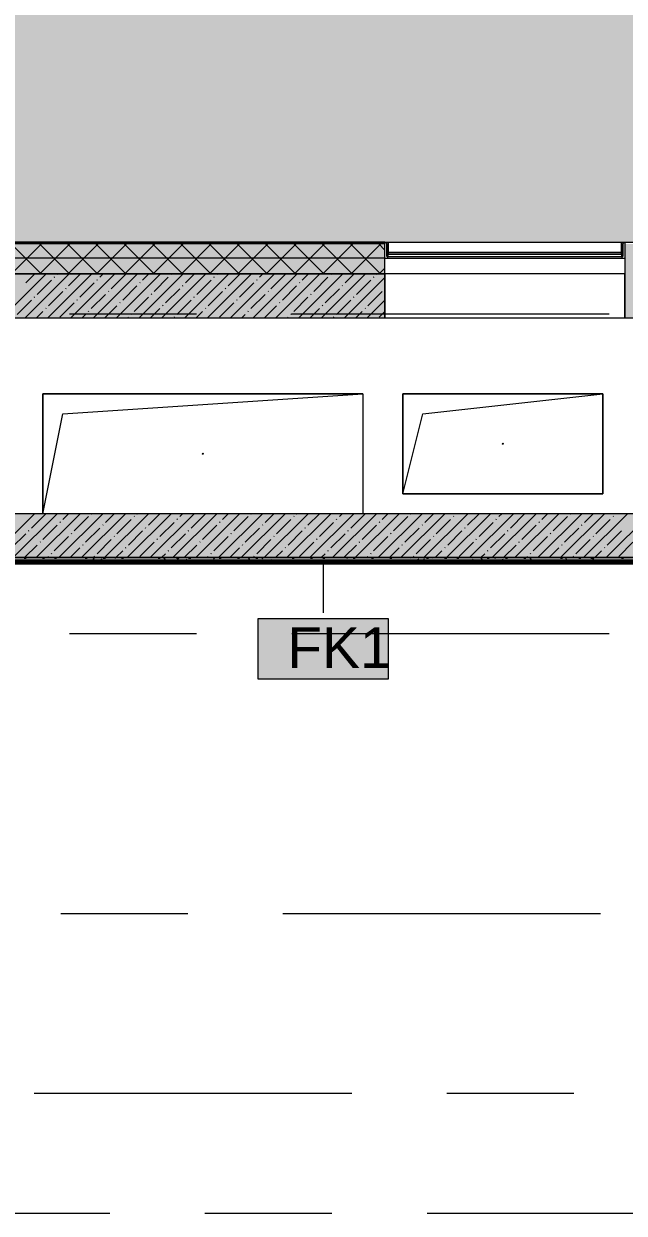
# Model space of a CAD drawing. Header units: millimetres. Extents: x -3817 to 677485, y -22715 to 103890.
# Drawn here: x 574783 to 577785, y 12377 to 18328 of the extents above; entities that cross this region are included whole.
import ezdxf

# ---------------------------------------------------------------- set-up
doc = ezdxf.new("R2010")
doc.units = ezdxf.units.MM
doc.layers.add('PDF _Геометрия', color=7, linetype='Continuous', true_color=0x1d1d1d)
doc.layers.add('PDF _Сплошная заливка', color=7, linetype='Continuous', true_color=0xffffff)
doc.layers.add('PDF _Текст', color=7, linetype='Continuous')
doc.styles.add('PDF GOST-Common', font='arial.ttf')

msp = doc.modelspace()

# ---------------------------------------------------------------- hatches: boundary and pattern name
at = {"layer": 'PDF _Сплошная заливка', "true_color": 0xd4d4d4, "transparency": 33554559}
msp.add_hatch(color=254, dxfattribs=at).paths.add_polyline_path([(551323.7, 16651.8), (551900.1, 16651.8), (551900.1, 17234.9), (590928.1, 17234.9), (590928.1, 25765.2), (586096.2, 25765.2), (586096.2, 29274.9), (549759, 29274.9), (549759, 16651.8), (550593, 16651.8)])
at = {"layer": 'PDF _Сплошная заливка', "transparency": 33554559}
h = msp.add_hatch(color=256, dxfattribs=at)
h.paths.add_polyline_path([(585778.1, 17076.9), (587578.1, 17076.9), (587578.1, 17226.9), (585778.1, 17226.9)], flags=0)
h.paths.add_polyline_path([(584278.1, 17076.9), (584278.1, 17226.9), (582195.1, 17226.9), (582195.1, 17076.9), (584206.9, 17076.9)], flags=0)
h.paths.add_polyline_path([(585178.1, 17076.9), (585408.1, 17076.9), (585408.1, 17226.9), (585178.1, 17226.9)], flags=0)
h.paths.add_polyline_path([(588858.1, 17076.9), (588858.1, 17226.9), (588478.1, 17226.9), (588478.1, 17076.9), (588591.4, 17076.9)], flags=0)
h.paths.add_polyline_path([(591155.8, 17076.9), (591155.8, 17226.9), (588878.1, 17226.9), (588878.1, 17076.9), (590783.6, 17076.9)], flags=0)
h.paths.add_polyline_path([(581284, 17076.9), (581395.1, 17076.9), (581395.1, 17226.9), (577788.4, 17226.9), (577788.4, 17076.9), (579822.5, 17076.9)], flags=0)
h.paths.add_polyline_path([(576588.4, 17076.9), (576588.4, 17226.9), (571968.1, 17226.9), (571968.1, 17076.9), (574678.1, 17076.9)], flags=0)
h.paths.add_polyline_path([(571053.6, 17076.9), (571168.1, 17076.9), (571168.1, 17226.9), (565028.1, 17226.9), (565028.1, 17076.9), (569592.2, 17076.9)], flags=0)
h.paths.add_polyline_path([(557900.3, 17076.9), (558928.1, 17076.9), (558928.1, 17226.9), (552208.1, 17226.9), (552208.1, 17169.9), (552058.1, 17169.9), (552058.1, 17076.9), (556828.1, 17076.9)], flags=0)
h.paths.add_polyline_path([(560092.6, 17076.9), (560428.1, 17076.9), (560428.1, 17226.9), (559828.1, 17226.9), (559828.1, 17076.9)], flags=0)
h.paths.add_polyline_path([(561328.1, 17076.9), (561928.1, 17076.9), (561928.1, 17226.9), (561328.1, 17226.9)], flags=0)
h = msp.add_hatch(color=256, dxfattribs=at)
h.paths.add_polyline_path([(567838.1, 16856.9), (570278.4, 16856.9), (570278.4, 17076.9), (566598.1, 17076.9), (566598.1, 16856.9), (567399.9, 16856.9)], flags=0)
h.paths.add_polyline_path([(584278.1, 16856.9), (584278.1, 17076.9), (582778.1, 17076.9), (582778.1, 16856.9), (584206.9, 16856.9)], flags=0)
h.paths.add_polyline_path([(571168.1, 16856.9), (571168.1, 17076.9), (570878.4, 17076.9), (570878.4, 16856.9), (571053.6, 16856.9)], flags=0)
h.paths.add_polyline_path([(572378.1, 16856.9), (574078.1, 16856.9), (574078.1, 17076.9), (571968.1, 17076.9), (571968.1, 16856.9), (572158.1, 16856.9)], flags=0)
h.paths.add_polyline_path([(581395.1, 16856.9), (581395.1, 17076.9), (578578.1, 17076.9), (578578.1, 16856.9), (581284, 16856.9)], flags=0)
h.paths.add_polyline_path([(577978.1, 16856.9), (577978.1, 17076.9), (577788.4, 17076.9), (577788.4, 16856.9)], flags=0)
h.paths.add_polyline_path([(576588.4, 16856.9), (576588.4, 17076.9), (574678.1, 17076.9), (574678.1, 16856.9)], flags=0)
for points in [[(583178.1, 15656.9), (583178.1, 15876.9), (572378.1, 15876.9), (572378.1, 15656.9), (579822.5, 15656.9)], [(583949.3, 15636.9), (583949.3, 15656.9), (572398.1, 15656.9), (572399.1, 15636.9), (579822.5, 15636.9)]]:
    msp.add_hatch(color=256, dxfattribs=at).paths.add_polyline_path(points)

# ---------------------------------------------------------------- linework, layer by layer
at = {"layer": 'PDF _Геометрия', "color": 8, "lineweight": 9, "true_color": 0x808080}
msp.add_lwpolyline([(590928.1, 17234.9), (590928.1, 25765.2), (586096.2, 25765.2), (586096.2, 29274.9), (549759, 29274.9), (549759, 16651.8), (551900.1, 16651.8), (551900.1, 17234.9)], close=True, dxfattribs=at)
at = {"layer": 'PDF _Геометрия', "color": 9, "lineweight": 9, "true_color": 0xc0c0c0}
msp.add_lwpolyline([(571968.1, 17076.9), (576588.4, 17076.9), (576588.4, 17234.9), (571968.1, 17234.9)], close=True, dxfattribs=at)
at = {"layer": 'PDF _Геометрия', "color": 7, "lineweight": 9}
for points in [[(576588.4, 17229.9), (571968.1, 17229.9)], [(576588.4, 17226.9), (571968.1, 17226.9)], [(576598.4, 17164.9), (576598.4, 17225.9)], [(577778.4, 17225.9), (577778.4, 17164.9)], [(576588.4, 17155.9), (571968.1, 17155.9)], [(577778.3, 17164.2), (577778.1, 17163.6), (577777.7, 17163), (577777.2, 17162.5), (577776.7, 17162.2), (577776, 17161.9), (577775.4, 17161.9), (577771.4, 17161.9), (576605.4, 17161.9), (576601.4, 17161.9), (576600.7, 17161.9), (576600.1, 17162.2), (576599.5, 17162.5), (576599, 17163), (576598.7, 17163.6), (576598.4, 17164.2)], [(577771.4, 17183.3), (576605.4, 17183.3)], [(576605.4, 17174.8), (577771.4, 17174.8)], [(576605.4, 17174.8), (577771.4, 17174.8)], [(576588.4, 17076.9), (571968.1, 17076.9)], [(576478.1, 16476.9), (576478.1, 15876.9), (574878.1, 15876.9), (574878.1, 16476.9), (576478.1, 16476.9), (574878.1, 16476.9), (574878.1, 15876.9), (574978.1, 16376.9), (576478.1, 16476.9), (576478.1, 15876.9)], [(576678.1, 15976.9), (576778.1, 16376.9), (577678.1, 16476.9)], [(572378.1, 15656.9), (572398.1, 15656.9), (583178.1, 15656.9), (572398.1, 15656.9)], [(572399.1, 15636.9), (583949.3, 15636.9)], [(576280.3, 15636.4), (576280.3, 15380.5)]]:
    msp.add_lwpolyline(points, dxfattribs=at)
at = {"layer": 'PDF _Геометрия', "lineweight": 9}
for points in [[(574869, 17076.9), (574719, 17226.9)], [(574722, 17076.9), (574872, 17226.9)], [(575010.5, 17076.9), (574860.5, 17226.9)], [(574863.4, 17076.9), (575013.4, 17226.9)], [(575151.9, 17076.9), (575001.9, 17226.9)], [(575004.9, 17076.9), (575154.9, 17226.9)], [(575293.3, 17076.9), (575143.3, 17226.9)], [(575146.3, 17076.9), (575296.3, 17226.9)], [(575434.7, 17076.9), (575284.7, 17226.9)], [(575287.7, 17076.9), (575437.7, 17226.9)], [(575576.1, 17076.9), (575426.1, 17226.9)], [(575429.1, 17076.9), (575579.1, 17226.9)], [(575717.6, 17076.9), (575567.6, 17226.9)], [(575570.6, 17076.9), (575720.6, 17226.9)], [(575859, 17076.9), (575709, 17226.9)], [(575712, 17076.9), (575862, 17226.9)], [(576000.4, 17076.9), (575850.4, 17226.9)], [(575853.4, 17076.9), (576003.4, 17226.9)], [(576141.8, 17076.9), (575991.8, 17226.9)], [(575994.8, 17076.9), (576144.8, 17226.9)], [(576283.3, 17076.9), (576133.3, 17226.9)], [(576136.2, 17076.9), (576286.2, 17226.9)], [(576424.7, 17076.9), (576274.7, 17226.9)], [(576277.7, 17076.9), (576427.7, 17226.9)], [(576566.1, 17076.9), (576416.1, 17226.9)], [(576419.1, 17076.9), (576569.1, 17226.9)], [(576588.4, 17196), (576557.5, 17226.9)], [(576560.5, 17076.9), (576588.4, 17104.7)], [(574295.4, 16476.9), (574678.1, 16859.6), (574895.4, 17076.9)], [(574789.4, 16856.9), (575009.4, 17076.9)], [(574792.6, 17031.2), (574838.3, 17076.9)], [(574849.7, 16974.1), (574920.9, 17045.4)], [(574903.5, 16856.9), (575123.5, 17076.9)], [(574935.2, 17059.7), (574937.6, 17062)], [(574949.5, 17073.9), (574952.4, 17076.9)], [(575006.5, 17016.9), (575066.4, 17076.9)], [(575017.5, 16856.9), (575237.5, 17076.9)], [(575063.5, 16959.9), (575134.8, 17031.2)], [(575131.6, 16856.9), (575351.6, 17076.9)], [(575149, 17045.4), (575151.4, 17047.8)], [(575163.3, 17059.7), (575180.5, 17076.9)], [(575220.3, 17002.6), (575291.6, 17073.9)], [(575245.6, 16856.9), (575465.6, 17076.9)], [(575359.7, 16856.9), (575579.7, 17076.9)], [(575362.9, 17031.2), (575365.3, 17033.5)], [(575377.1, 17045.4), (575408.6, 17076.9)], [(575434.2, 16988.4), (575505.4, 17059.7)], [(575473.7, 16856.9), (575693.7, 17076.9)], [(575519.7, 17073.9), (575522.1, 17076.3)], [(575587.8, 16856.9), (575807.8, 17076.9)], [(575591, 17031.2), (575636.7, 17076.9)], [(575648, 16974.1), (575719.3, 17045.4)], [(575701.8, 16856.9), (575921.8, 17076.9)], [(575733.5, 17059.7), (575735.9, 17062)], [(575747.8, 17073.9), (575750.7, 17076.9)], [(575804.8, 17016.9), (575864.8, 17076.9)], [(575815.9, 16856.9), (576035.9, 17076.9)], [(575861.8, 16959.9), (575933.1, 17031.2)], [(575929.9, 16856.9), (576149.9, 17076.9)], [(575947.4, 17045.4), (575949.8, 17047.8)], [(575961.6, 17059.7), (575978.8, 17076.9)], [(576018.7, 17002.6), (576089.9, 17073.9)], [(576044, 16856.9), (576264, 17076.9)], [(576158, 16856.9), (576378, 17076.9)], [(576161.2, 17031.2), (576163.6, 17033.5)], [(576175.5, 17045.4), (576206.9, 17076.9)], [(576232.5, 16988.4), (576303.8, 17059.7)], [(576272.1, 16856.9), (576492.1, 17076.9)], [(576318, 17073.9), (576320.4, 17076.3)], [(576386.1, 16856.9), (576588.4, 17059.1)], [(576389.3, 17031.2), (576435, 17076.9)], [(576446.3, 16974.1), (576517.6, 17045.4)], [(576531.9, 17059.7), (576534.3, 17062)], [(576546.1, 17073.9), (576549.1, 17076.9)], [(574835.4, 16959.9), (574837.8, 16962.2)], [(574906.7, 16917.1), (574978, 16988.4)], [(574992.2, 17002.6), (574994.6, 17005)], [(575120.5, 16902.8), (575191.8, 16974.1)], [(575206.1, 16988.4), (575208.4, 16990.8)], [(575277.3, 16945.6), (575348.6, 17016.9)], [(575419.9, 16974.1), (575422.3, 16976.5)], [(575491.2, 16931.4), (575562.5, 17002.6)], [(575576.7, 17016.9), (575579.1, 17019.3)], [(575633.7, 16959.9), (575636.1, 16962.2)], [(575705, 16917.1), (575776.3, 16988.4)], [(575790.6, 17002.6), (575792.9, 17005)], [(575918.9, 16902.8), (575990.2, 16974.1)], [(576004.4, 16988.4), (576006.8, 16990.8)], [(576075.7, 16945.6), (576147, 17016.9)], [(576218.3, 16974.1), (576220.6, 16976.5)], [(576289.5, 16931.4), (576360.8, 17002.6)], [(576375.1, 17016.9), (576377.4, 17019.3)], [(576432.1, 16959.9), (576434.5, 16962.2)], [(576503.4, 16917.1), (576574.7, 16988.4)], [(574749.9, 16874.3), (574821.1, 16945.6)], [(574892.4, 16902.8), (574894.8, 16905.2)], [(574963.7, 16860.1), (575035, 16931.4)], [(575049.2, 16945.6), (575051.6, 16948)], [(575188.6, 16856.9), (575248.8, 16917.1)], [(575263.1, 16931.4), (575265.5, 16933.7)], [(575334.4, 16888.6), (575405.7, 16959.9)], [(575416.7, 16856.9), (575462.7, 16902.8)], [(575476.9, 16917.1), (575479.3, 16919.5)], [(575548.2, 16874.3), (575619.5, 16945.6)], [(575690.8, 16902.8), (575693.1, 16905.2)], [(575762.1, 16860.1), (575833.3, 16931.4)], [(575847.6, 16945.6), (575850, 16948)], [(575986.9, 16856.9), (576047.2, 16917.1)], [(576061.4, 16931.4), (576063.8, 16933.7)], [(576132.7, 16888.6), (576204, 16959.9)], [(576215, 16856.9), (576261, 16902.8)], [(576275.3, 16917.1), (576277.6, 16919.5)], [(576346.6, 16874.3), (576417.8, 16945.6)], [(576489.1, 16902.8), (576491.5, 16905.2)], [(576500.2, 16856.9), (576588.4, 16945.1)], [(574846.4, 16856.9), (574878.2, 16888.6)], [(575074.5, 16856.9), (575092, 16874.3)], [(575106.3, 16888.6), (575108.6, 16891)], [(575302.6, 16856.9), (575305.9, 16860.1)], [(575320.1, 16874.3), (575322.5, 16876.7)], [(575534, 16860.1), (575536.3, 16862.4)], [(575644.8, 16856.9), (575676.5, 16888.6)], [(575872.9, 16856.9), (575890.4, 16874.3)], [(575904.6, 16888.6), (575907, 16891)], [(576101, 16856.9), (576104.2, 16860.1)], [(576118.5, 16874.3), (576120.8, 16876.7)], [(576332.3, 16860.1), (576334.7, 16862.4)], [(576443.1, 16856.9), (576474.9, 16888.6)], [(576560.4, 16860.1), (576588.4, 16888.1)], [(574615.9, 15656.9), (574835.9, 15876.9)], [(574729.9, 15656.9), (574949.9, 15876.9)], [(574821.1, 15805.1), (574892.4, 15876.4)], [(574844, 15656.9), (575064, 15876.9)], [(574958, 15656.9), (575178, 15876.9)], [(574963.7, 15833.6), (574966.1, 15836)], [(574978, 15847.9), (575006.9, 15876.9)], [(575035, 15790.9), (575106.3, 15862.1)], [(575072.1, 15656.9), (575292.1, 15876.9)], [(575120.5, 15876.4), (575121, 15876.9)], [(575186.1, 15656.9), (575406.1, 15876.9)], [(575191.8, 15833.6), (575235, 15876.9)], [(575248.8, 15776.6), (575320.1, 15847.9)], [(575300.2, 15656.9), (575520.2, 15876.9)], [(575334.4, 15862.1), (575336.7, 15864.5)], [(575348.6, 15876.4), (575349.1, 15876.9)], [(575405.7, 15819.4), (575463.1, 15876.9)], [(575414.2, 15656.9), (575634.2, 15876.9)], [(575462.7, 15762.4), (575534, 15833.6)], [(575528.3, 15656.9), (575748.3, 15876.9)], [(575548.2, 15847.9), (575550.6, 15850.3)], [(575562.5, 15862.1), (575577.2, 15876.9)], [(575619.5, 15805.1), (575690.8, 15876.4)], [(575642.3, 15656.9), (575862.3, 15876.9)], [(575756.3, 15656.9), (575976.4, 15876.9)], [(575762.1, 15833.6), (575764.4, 15836)], [(575776.3, 15847.9), (575805.3, 15876.9)], [(575833.3, 15790.9), (575904.6, 15862.1)], [(575870.4, 15656.9), (576090.4, 15876.9)], [(575918.9, 15876.4), (575919.3, 15876.9)], [(575984.4, 15656.9), (576204.4, 15876.9)], [(575990.2, 15833.6), (576033.4, 15876.9)], [(576047.2, 15776.6), (576118.5, 15847.9)], [(576098.5, 15656.9), (576318.5, 15876.9)], [(576132.7, 15862.1), (576135.1, 15864.5)], [(576147, 15876.4), (576147.4, 15876.9)], [(576204, 15819.4), (576261.5, 15876.9)], [(576212.5, 15656.9), (576432.5, 15876.9)], [(576261, 15762.4), (576332.3, 15833.6)], [(576326.6, 15656.9), (576546.6, 15876.9)], [(576346.6, 15847.9), (576348.9, 15850.3)], [(576360.8, 15862.1), (576375.5, 15876.9)], [(576417.8, 15805.1), (576489.1, 15876.4)], [(576440.6, 15656.9), (576660.6, 15876.9)], [(576554.7, 15656.9), (576774.7, 15876.9)], [(576560.4, 15833.6), (576562.8, 15836)], [(576574.7, 15847.9), (576603.6, 15876.9)], [(576631.7, 15790.9), (576703, 15862.1)], [(576668.7, 15656.9), (576888.7, 15876.9)], [(576717.2, 15876.4), (576717.7, 15876.9)], [(576782.8, 15656.9), (577002.8, 15876.9)], [(576788.5, 15833.6), (576831.7, 15876.9)], [(576845.5, 15776.6), (576916.8, 15847.9)], [(576896.8, 15656.9), (577116.8, 15876.9)], [(576931.1, 15862.1), (576933.4, 15864.5)], [(576945.3, 15876.4), (576945.8, 15876.9)], [(577002.3, 15819.4), (577059.8, 15876.9)], [(577010.9, 15656.9), (577230.9, 15876.9)], [(577059.4, 15762.4), (577130.6, 15833.6)], [(577124.9, 15656.9), (577344.9, 15876.9)], [(577144.9, 15847.9), (577147.3, 15850.3)], [(577159.2, 15862.1), (577173.9, 15876.9)], [(577216.2, 15805.1), (577287.5, 15876.4)], [(577239, 15656.9), (577459, 15876.9)], [(577353, 15656.9), (577573, 15876.9)], [(577358.7, 15833.6), (577361.1, 15836)], [(577373, 15847.9), (577402, 15876.9)], [(577430, 15790.9), (577501.3, 15862.1)], [(577467.1, 15656.9), (577687.1, 15876.9)], [(577515.6, 15876.4), (577516, 15876.9)], [(577581.1, 15656.9), (577801.1, 15876.9)], [(577586.8, 15833.6), (577630.1, 15876.9)], [(577643.9, 15776.6), (577715.1, 15847.9)], [(577695.2, 15656.9), (577915.2, 15876.9)], [(577729.4, 15862.1), (577731.8, 15864.5)], [(577743.7, 15876.4), (577744.1, 15876.9)], [(574721.4, 15705.3), (574792.6, 15776.6)], [(574806.9, 15790.9), (574809.3, 15793.2)], [(574878.2, 15748.1), (574949.5, 15819.4)], [(575020.7, 15776.6), (575023.1, 15779)], [(575092, 15733.8), (575163.3, 15805.1)], [(575177.6, 15819.4), (575179.9, 15821.7)], [(575305.9, 15719.6), (575377.1, 15790.9)], [(575391.4, 15805.1), (575393.8, 15807.5)], [(575519.7, 15705.3), (575591, 15776.6)], [(575605.2, 15790.9), (575607.6, 15793.2)], [(575676.5, 15748.1), (575747.8, 15819.4)], [(575819.1, 15776.6), (575821.4, 15779)], [(575890.4, 15733.8), (575961.6, 15805.1)], [(575975.9, 15819.4), (575978.3, 15821.7)], [(576104.2, 15719.6), (576175.5, 15790.9)], [(576189.7, 15805.1), (576192.1, 15807.5)], [(576318, 15705.3), (576389.3, 15776.6)], [(576403.6, 15790.9), (576406, 15793.2)], [(576474.9, 15748.1), (576546.1, 15819.4)], [(576617.4, 15776.6), (576619.8, 15779)], [(576688.7, 15733.8), (576760, 15805.1)], [(576774.2, 15819.4), (576776.6, 15821.7)], [(576902.5, 15719.6), (576973.8, 15790.9)], [(576988.1, 15805.1), (576990.5, 15807.5)], [(577116.4, 15705.3), (577187.7, 15776.6)], [(577201.9, 15790.9), (577204.3, 15793.2)], [(577273.2, 15748.1), (577344.5, 15819.4)], [(577415.8, 15776.6), (577418.1, 15779)], [(577487, 15733.8), (577558.3, 15805.1)], [(577572.6, 15819.4), (577575, 15821.7)], [(577700.9, 15719.6), (577772.2, 15790.9)], [(574786.9, 15656.9), (574849.7, 15719.6)], [(574863.9, 15733.8), (574866.3, 15736.2)], [(574935.2, 15691.1), (575006.5, 15762.4)], [(575077.8, 15719.6), (575080.1, 15722)], [(575149, 15676.8), (575220.3, 15748.1)], [(575234.6, 15762.4), (575236.9, 15764.7)], [(575362.9, 15662.6), (575434.2, 15733.8)], [(575448.4, 15748.1), (575450.8, 15750.5)], [(575585.3, 15656.9), (575648, 15719.6)], [(575662.3, 15733.8), (575664.6, 15736.2)], [(575733.5, 15691.1), (575804.8, 15762.4)], [(575876.1, 15719.6), (575878.5, 15722)], [(575947.4, 15676.8), (576018.7, 15748.1)], [(576032.9, 15762.4), (576035.3, 15764.7)], [(576161.2, 15662.6), (576232.5, 15733.8)], [(576246.8, 15748.1), (576249.1, 15750.5)], [(576383.6, 15656.9), (576446.3, 15719.6)], [(576460.6, 15733.8), (576463, 15736.2)], [(576531.9, 15691.1), (576603.2, 15762.4)], [(576674.4, 15719.6), (576676.8, 15722)], [(576745.7, 15676.8), (576817, 15748.1)], [(576831.3, 15762.4), (576833.6, 15764.7)], [(576959.6, 15662.6), (577030.9, 15733.8)], [(577045.1, 15748.1), (577047.5, 15750.5)], [(577182, 15656.9), (577244.7, 15719.6)], [(577258.9, 15733.8), (577261.3, 15736.2)], [(577330.2, 15691.1), (577401.5, 15762.4)], [(577472.8, 15719.6), (577475.2, 15722)], [(577544.1, 15676.8), (577615.4, 15748.1)], [(577629.6, 15762.4), (577632, 15764.7)], [(577757.9, 15662.6), (577829.2, 15733.8)], [(574901, 15656.9), (574906.7, 15662.6)], [(574920.9, 15676.8), (574923.3, 15679.2)], [(575015, 15656.9), (575063.5, 15705.3)], [(575134.8, 15662.6), (575137.2, 15664.9)], [(575243.1, 15656.9), (575277.3, 15691.1)], [(575291.6, 15705.3), (575294, 15707.7)], [(575471.2, 15656.9), (575491.2, 15676.8)], [(575505.4, 15691.1), (575507.8, 15693.4)], [(575699.3, 15656.9), (575705, 15662.6)], [(575719.3, 15676.8), (575721.7, 15679.2)], [(575813.4, 15656.9), (575861.8, 15705.3)], [(575933.1, 15662.6), (575935.5, 15664.9)], [(576041.5, 15656.9), (576075.7, 15691.1)], [(576089.9, 15705.3), (576092.3, 15707.7)], [(576269.6, 15656.9), (576289.5, 15676.8)], [(576303.8, 15691.1), (576306.2, 15693.4)], [(576497.7, 15656.9), (576503.4, 15662.6)], [(576517.6, 15676.8), (576520, 15679.2)], [(576611.7, 15656.9), (576660.2, 15705.3)], [(576731.5, 15662.6), (576733.8, 15664.9)], [(576839.8, 15656.9), (576874, 15691.1)], [(576888.3, 15705.3), (576890.7, 15707.7)], [(577067.9, 15656.9), (577087.9, 15676.8)], [(577102.1, 15691.1), (577104.5, 15693.4)], [(577296, 15656.9), (577301.7, 15662.6)], [(577316, 15676.8), (577318.3, 15679.2)], [(577410.1, 15656.9), (577458.5, 15705.3)], [(577529.8, 15662.6), (577532.2, 15664.9)], [(577638.2, 15656.9), (577672.4, 15691.1)], [(577686.6, 15705.3), (577689, 15707.7)]]:
    msp.add_lwpolyline(points, dxfattribs=at)
at = {"layer": 'PDF _Геометрия', "color": 7, "lineweight": 20}
for points in [[(576528.4, 17234.9), (576589.4, 17234.9), (576595.7, 17232.2), (576598.4, 17225.9), (576598.4, 17164.9), (576599.3, 17162.7), (576601.4, 17161.9), (576605.4, 17161.9), (576605.4, 17234.9), (576605.4, 17224.3)], [(577771.4, 17224.3), (577771.4, 17234.9), (577771.4, 17161.9), (577775.4, 17161.9), (577777.5, 17162.7), (577778.4, 17164.9), (577778.4, 17225.9), (577781, 17232.2), (577787.4, 17234.9), (577848.4, 17234.9)]]:
    msp.add_lwpolyline(points, dxfattribs=at)
at = {"layer": 'PDF _Геометрия', "color": 9, "lineweight": 9, "true_color": 0xc0c0c0}
for points in [[(577788.4, 17234.9), (577788.4, 17076.9), (576588.4, 17076.9), (576588.4, 17234.9)], [(574678.1, 16856.9), (576588.4, 16856.9), (576588.4, 17076.9), (576588.4, 16856.9), (577788.4, 16856.9), (577788.4, 17076.9), (577788.4, 16856.9), (577978.1, 16856.9)], [(582778.1, 16856.9), (582958.1, 16856.9), (582958.1, 15876.9), (572378.1, 15876.9), (572378.1, 16856.9), (574078.1, 16856.9)]]:
    msp.add_lwpolyline(points, dxfattribs=at)
at = {"layer": 'PDF _Геометрия', "color": 7, "lineweight": 9}
for points in [[(576605.4, 17183.3), (576605.4, 17234.9), (576605.4, 17231.4), (576605.4, 17174.8)], [(576605.4, 17183.3), (576605.4, 17234.9), (576605.4, 17231.4), (576605.4, 17174.8)], [(576605.4, 17183.3), (576605.4, 17234.9), (576605.4, 17231.4), (576605.4, 17174.8)], [(577771.4, 17183.3), (577771.4, 17174.8), (577771.4, 17231.4), (577771.4, 17234.9)], [(577771.4, 17183.3), (577771.4, 17174.8), (577771.4, 17231.4), (577771.4, 17234.9)], [(577771.4, 17183.3), (577771.4, 17174.8), (577771.4, 17231.4), (577771.4, 17234.9)], [(577771.4, 17174.8), (576605.4, 17174.8)], [(577771.4, 17174.8), (576605.4, 17174.8)], [(576478.1, 16476.9), (576478.1, 15876.9), (574878.1, 15876.9), (574878.1, 16476.9)], [(577678.1, 16476.9), (577678.1, 15976.9), (576678.1, 15976.9), (576678.1, 16476.9)], [(577678.1, 16476.9), (577678.1, 15976.9), (576678.1, 15976.9), (576678.1, 16476.9), (577678.1, 16476.9), (576678.1, 16476.9), (576678.1, 15976.9), (577678.1, 15976.9)], [(576606.8, 15350.4), (575953.7, 15350.4), (575953.7, 15050.4), (576606.8, 15050.4)]]:
    msp.add_lwpolyline(points, close=True, dxfattribs=at)
at = {"layer": 'PDF _Геометрия', "color": 116, "lineweight": 13, "true_color": 0x008040}
msp.add_lwpolyline([(576588.4, 17155.9), (577788.4, 17155.9)], dxfattribs=at)
at = {"layer": 'PDF _Геометрия', "color": 253, "lineweight": 9, "true_color": 0xaaaaaa}
for points in [[(575011.5, 16876.9), (575646.5, 16876.9)], [(576122.8, 16876.9), (577710.3, 16876.9)], [(575011.5, 15276.9), (575646.5, 15276.9)], [(576122.8, 15276.9), (577710.3, 15276.9)], [(574967.6, 13876.9), (575602.6, 13876.9)], [(576078.9, 13876.9), (577666.4, 13876.9)], [(574835.3, 12976.9), (576422.8, 12976.9)], [(576899, 12976.9), (577534, 12976.9)], [(573625.1, 12376.9), (575212.6, 12376.9)], [(575688.9, 12376.9), (576323.9, 12376.9)], [(576800.1, 12376.9), (578387.6, 12376.9)]]:
    msp.add_lwpolyline(points, dxfattribs=at)
at = {"layer": 'PDF _Геометрия', "color": 231, "lineweight": 70, "true_color": 0xff80c0}
msp.add_lwpolyline([(572398.1, 12776.9), (572398.1, 12756.9), (569078.1, 12756.9), (569078.1, 12755.9), (572398.1, 12755.9), (572399.1, 12755.9), (572399.1, 15635.9), (583949.3, 15635.9), (583950.3, 15635.9), (583950.3, 16835.9), (584278.1, 16835.9), (584278.1, 16836.9)], dxfattribs=at)
at = {"layer": 'PDF _Геометрия', "color": 253, "lineweight": 9, "true_color": 0x9b9b9b}
for points in [[(574784.3, 15653.8), (574794.3, 15653.8)], [(574875.7, 15653.8), (574885.8, 15653.8)], [(574936.7, 15653.8), (574946.7, 15653.8)], [(575089.1, 15653.8), (575099.1, 15653.8)], [(575132.6, 15654.1), (575127.5, 15645.4)], [(575134.9, 15653.5), (575133, 15656.9)], [(575169.3, 15656.9), (575169.2, 15656.6)], [(575180.5, 15653.8), (575190.6, 15653.8)], [(575239.7, 15656.9), (575237.2, 15652.5)], [(575272, 15653.8), (575282, 15653.8)], [(575454.8, 15653.8), (575464.9, 15653.8)], [(575486.1, 15656.9), (575482.9, 15651.4)], [(575490.3, 15647.5), (575485.3, 15656.3)], [(575546.3, 15653.8), (575556.3, 15653.8)], [(575556, 15656), (575551, 15647.3)], [(575558.4, 15651.6), (575555.3, 15656.9)], [(575607.2, 15653.8), (575617.3, 15653.8)], [(575736.1, 15648.6), (575731.3, 15656.9)], [(575759.6, 15653.8), (575769.7, 15653.8)], [(575851.1, 15653.8), (575861.1, 15653.8)], [(575913.8, 15645.7), (575908.7, 15654.4)], [(575942.5, 15653.8), (575952.6, 15653.8)], [(575978.8, 15656.9), (575974.4, 15649.2)], [(576084.4, 15656.9), (576084.1, 15656.3)], [(576125.4, 15653.8), (576135.5, 15653.8)], [(576216.8, 15653.8), (576226.9, 15653.8)], [(576277.8, 15653.8), (576287.9, 15653.8)], [(576295.6, 15654.9), (576294.4, 15656.9)], [(576330.8, 15656.9), (576329.8, 15655.2)], [(576401.2, 15656.9), (576397.8, 15651.1)], [(576430.2, 15653.8), (576440.3, 15653.8)], [(576521.6, 15653.8), (576531.7, 15653.8)], [(576613.1, 15653.8), (576623.1, 15653.8)], [(576719, 15653), (576716.8, 15656.9)], [(576796, 15653.8), (576806, 15653.8)], [(576823.5, 15656.9), (576821.3, 15653)], [(576887.4, 15653.8), (576897.5, 15653.8)], [(576948.4, 15653.8), (576958.4, 15653.8)], [(577074.4, 15647), (577069.4, 15655.7)], [(577100.8, 15653.8), (577110.8, 15653.8)], [(577142.4, 15651.1), (577139.1, 15656.9)], [(577192.2, 15653.8), (577202.3, 15653.8)], [(577245.9, 15656.9), (577244.7, 15654.9)], [(577283.6, 15653.8), (577293.7, 15653.8)], [(577320.1, 15648.1), (577315.1, 15656.8)], [(577466.5, 15653.8), (577476.6, 15653.8)], [(577497.8, 15645.1), (577492.8, 15653.9)], [(577558, 15653.8), (577568, 15653.8)], [(577618.9, 15653.8), (577629, 15653.8)], [(577631.6, 15654.3), (577626.5, 15645.6)], [(577668.2, 15656.9), (577668.2, 15656.8)], [(577771.3, 15653.8), (577781.4, 15653.8)], [(574792.6, 15636.9), (574789.7, 15641.8)], [(575090.9, 15642.9), (575087.4, 15636.9)], [(575176.6, 15642.4), (575171.5, 15651.1)], [(575336.7, 15641.9), (575333.8, 15636.9)], [(575404.7, 15637.8), (575404.2, 15636.9)], [(575600, 15640.5), (575595, 15649.2)], [(575637.3, 15636.9), (575636.6, 15638)], [(575937.8, 15646.7), (575932.8, 15638)], [(575954, 15636.9), (575950.4, 15643.2)], [(576023.4, 15638.6), (576018.4, 15647.3)], [(576183.5, 15645.6), (576178.5, 15636.9)], [(576200.4, 15636.9), (576196.1, 15644.3)], [(576251.6, 15641.6), (576248.9, 15636.9)], [(576376.4, 15636.9), (576373.8, 15641.3)], [(576497.3, 15640.5), (576495.2, 15636.9)], [(576760.6, 15641.9), (576755.6, 15650.6)], [(576784.7, 15650.5), (576779.6, 15641.8)], [(576988.8, 15638.3), (576988, 15636.9)], [(577030.4, 15649.4), (577025.4, 15640.7)], [(577098.4, 15645.4), (577093.5, 15636.9)], [(577184.1, 15640), (577179, 15648.7)], [(577221.1, 15636.9), (577220.7, 15637.5)], [(577344.2, 15644.3), (577339.9, 15636.9)], [(577412.2, 15640.2), (577410.3, 15636.9)], [(577537.8, 15636.9), (577534.5, 15642.7)], [(577607.5, 15638.1), (577602.5, 15646.8)], [(577784.2, 15636.9), (577780.2, 15643.8)]]:
    msp.add_lwpolyline(points, dxfattribs=at)
at = {"layer": 'PDF _Геометрия', "color": 231, "lineweight": 9, "true_color": 0xff80c0}
msp.add_lwpolyline([(583949.3, 15636.9), (572399.1, 15636.9), (572398.1, 15636.9), (572398.1, 12776.9)], dxfattribs=at)
at = {"layer": 'PDF _Геометрия', "color": 7, "lineweight": 9}
for centre in [(577178.1, 16226.9), (575678.1, 16176.9)]:
    msp.add_circle(centre, 2.5, dxfattribs=at)
at = {"layer": 'PDF _Сплошная заливка', "lineweight": 9, "transparency": 33554559}
msp.add_solid([(576606.8, 15350.4), (575953.7, 15350.4), (576606.8, 15050.4), (575953.7, 15050.4)], dxfattribs=at)

# ---------------------------------------------------------------- texts
at = {"layer": 'PDF _Текст', "insert": (576100.8, 15207), "char_height": 203.2, "attachment_point": 4, "style": 'PDF GOST-Common'}
msp.add_mtext('FK1', dxfattribs=at)

doc.saveas('drawing.dxf')
